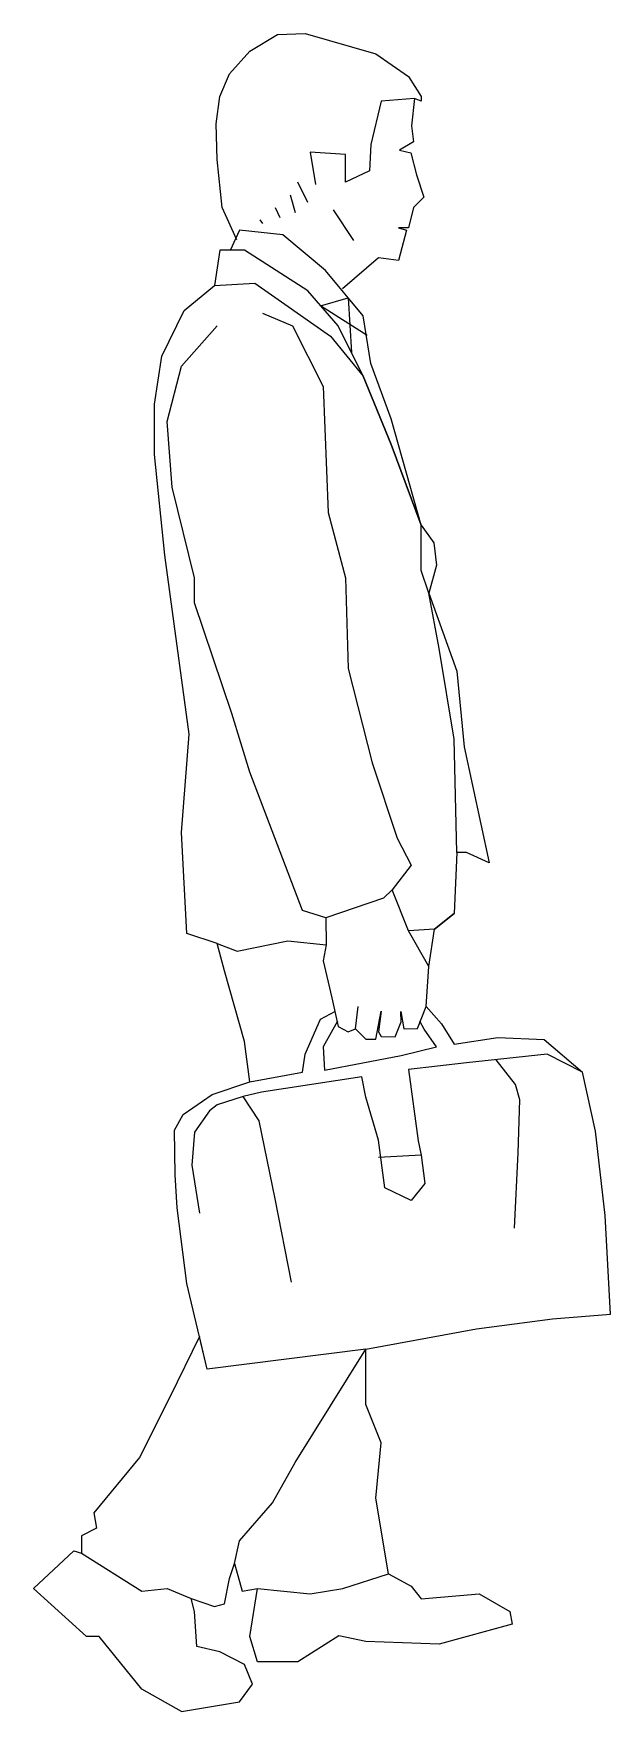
# Model space of a CAD drawing. Extents: x 111.68 to 112.31, y 208.39 to 210.23.
import ezdxf

# ---------------------------------------------------------------- set-up
doc = ezdxf.new("R2010")
doc.units = 0
doc.header["$LTSCALE"] = 25
doc.header["$MEASUREMENT"] = 0
doc.layers.get('0').update_dxf_attribs({"linetype": 'CONTINUOUS'})

msp = doc.modelspace()

# ---------------------------------------------------------------- linework, layer by layer
at = {"color": 0, "linetype": 'BYBLOCK'}
for p, q in [((111.9189, 210.206), (111.9491, 210.2243)), ((111.9491, 210.2243), (111.9796, 210.2255)), ((111.9796, 210.2255), (112.057, 210.2032)), ((111.8967, 210.1814), (111.9189, 210.206)), ((112.057, 210.2032), (112.0927, 210.1786)), ((111.886, 210.1564), (111.8967, 210.1814)), ((112.0927, 210.1786), (112.1066, 210.1564)), ((111.882, 210.1267), (111.886, 210.1564)), ((112.0626, 210.1513), (112.0515, 210.104)), ((112.0991, 210.1544), (112.0626, 210.1513)), ((112.0991, 210.1544), (112.0959, 210.1243)), ((112.1066, 210.1513), (112.0991, 210.1544)), ((112.1066, 210.1564), (112.1066, 210.1513)), ((111.8832, 210.0874), (111.882, 210.1267)), ((112.0959, 210.1243), (112.0983, 210.1068)), ((112.0515, 210.104), (112.0499, 210.0751)), ((112.0983, 210.1068), (112.0828, 210.0977)), ((111.8887, 210.035), (111.8832, 210.0874)), ((111.9852, 210.0957), (111.9907, 210.06)), ((112.0237, 210.0929), (111.9852, 210.0957)), ((112.0237, 210.0628), (112.0237, 210.0929)), ((112.0828, 210.0977), (112.0951, 210.0949)), ((112.0951, 210.0949), (112.1015, 210.0707)), ((112.0499, 210.0751), (112.0237, 210.0628)), ((112.1015, 210.0707), (112.1094, 210.0461)), ((111.963, 210.0489), (111.9685, 210.0294)), ((111.9824, 210.0405), (111.9717, 210.0628)), ((111.9046, 209.9993), (111.8887, 210.035)), ((111.9467, 210.035), (111.9518, 210.0239)), ((112.0102, 210.0322), (112.0324, 209.9989)), ((112.0983, 210.035), (112.0927, 210.0127)), ((112.1094, 210.0461), (112.0983, 210.035)), ((111.93, 210.0215), (111.9328, 210.0175)), ((112.0816, 210.0127), (112.0904, 210.01)), ((112.0927, 210.0127), (112.0816, 210.0127)), ((111.9078, 210.01), (111.8975, 209.9877)), ((111.955, 210.0048), (111.9078, 210.01)), ((112.0018, 209.9659), (111.955, 210.0048)), ((112.0904, 210.01), (112.0816, 209.977)), ((111.886, 209.9881), (111.8804, 209.9496)), ((111.9133, 209.9881), (111.886, 209.9881)), ((111.9824, 209.9437), (111.9133, 209.9881)), ((112.0598, 209.9798), (112.0205, 209.9457)), ((112.0816, 209.977), (112.0598, 209.9798)), ((112.0431, 209.9163), (112.0018, 209.9659)), ((111.8471, 209.9219), (111.8804, 209.9496)), ((111.8804, 209.9496), (111.9245, 209.952)), ((111.9245, 209.952), (112.0074, 209.8941)), ((112.0157, 209.9052), (111.9824, 209.9437)), ((111.8227, 209.8719), (111.8471, 209.9219)), ((111.9328, 209.9191), (111.9657, 209.9052)), ((111.9963, 209.927), (112.0265, 209.9358)), ((112.0475, 209.8945), (111.9963, 209.927)), ((112.0265, 209.9358), (112.0304, 209.8762)), ((111.8443, 209.8611), (111.8832, 209.9052)), ((111.9657, 209.9052), (111.9991, 209.8389)), ((112.0431, 209.85), (112.0157, 209.9052)), ((112.0515, 209.8639), (112.0431, 209.9163)), ((112.0074, 209.8941), (112.0431, 209.85)), ((111.8147, 209.8195), (111.8227, 209.8719)), ((112.0737, 209.8032), (112.0515, 209.8639)), ((111.8286, 209.8004), (111.8443, 209.8611)), ((112.0737, 209.7754), (112.0431, 209.85)), ((112.0431, 209.85), (112.0737, 209.7754)), ((111.9991, 209.8389), (112.0046, 209.7008)), ((111.8147, 209.7643), (111.8147, 209.8195)), ((111.8338, 209.7286), (111.8286, 209.8004)), ((112.1066, 209.6869), (112.0737, 209.8032)), ((112.1066, 209.6869), (112.0737, 209.7754)), ((112.0737, 209.7754), (112.1066, 209.6869)), ((111.8258, 209.654), (111.8147, 209.7643)), ((111.8582, 209.629), (111.8338, 209.7286)), ((112.0046, 209.7008), (112.0237, 209.629)), ((112.1066, 209.6373), (112.1066, 209.6869)), ((112.1066, 209.6869), (112.1205, 209.6675)), ((112.1205, 209.6675), (112.1233, 209.6429)), ((111.8526, 209.4579), (111.8258, 209.654)), ((112.1233, 209.6429), (112.115, 209.6123)), ((111.8582, 209.6016), (111.8582, 209.629)), ((112.0237, 209.629), (112.0265, 209.5298)), ((112.115, 209.6123), (112.1066, 209.6373)), ((112.1261, 209.5516), (112.115, 209.6123)), ((112.115, 209.6123), (112.1455, 209.527)), ((111.8991, 209.4805), (111.8582, 209.6016)), ((112.1427, 209.4524), (112.1261, 209.5516)), ((112.0265, 209.5298), (112.053, 209.4266)), ((112.1455, 209.527), (112.1535, 209.444)), ((111.9189, 209.4162), (111.8991, 209.4805)), ((111.8443, 209.35), (111.8526, 209.4579)), ((112.1455, 209.3281), (112.1427, 209.4524)), ((112.1535, 209.444), (112.1812, 209.317)), ((112.053, 209.4266), (112.0804, 209.344)), ((111.9768, 209.2646), (111.9189, 209.4162)), ((111.8498, 209.2396), (111.8443, 209.35)), ((112.0804, 209.344), (112.0955, 209.3142)), ((112.0955, 209.3142), (112.0749, 209.2873)), ((112.1455, 209.3281), (112.1427, 209.2615)), ((112.1562, 209.3281), (112.1455, 209.3281)), ((112.1812, 209.317), (112.1562, 209.3281)), ((112.0653, 209.2781), (112.0022, 209.2567)), ((112.0749, 209.2873), (112.0653, 209.2781)), ((112.0927, 209.2424), (112.0749, 209.2873)), ((112.0022, 209.2567), (111.9768, 209.2646)), ((112.0022, 209.2567), (112.0026, 209.2269)), ((112.1427, 209.2615), (112.1213, 209.2444)), ((112.1213, 209.2444), (112.1427, 209.2615)), ((111.8832, 209.2285), (111.8498, 209.2396)), ((112.1213, 209.2444), (112.0927, 209.2424)), ((112.115, 209.2035), (112.0927, 209.2424)), ((112.115, 209.2035), (112.1213, 209.2444)), ((111.8832, 209.2285), (111.905, 209.2202)), ((111.8911, 209.1984), (111.8832, 209.2285)), ((111.905, 209.2202), (111.9606, 209.2313)), ((111.9606, 209.2313), (112.0026, 209.2269)), ((112.0026, 209.2269), (111.9991, 209.2095)), ((111.9991, 209.2095), (112.0086, 209.169)), ((112.1122, 209.1595), (112.115, 209.2035)), ((111.9133, 209.121), (111.8911, 209.1984)), ((112.0086, 209.169), (112.0157, 209.1376)), ((111.9963, 209.1456), (112.0126, 209.1543)), ((112.0348, 209.1349), (112.0376, 209.1595)), ((112.057, 209.1237), (112.0626, 209.1543)), ((112.0626, 209.1543), (112.0598, 209.1317)), ((112.0844, 209.1539), (112.0876, 209.1349)), ((112.0848, 209.1428), (112.0844, 209.1539)), ((112.1027, 209.1353), (112.1122, 209.1595)), ((112.1122, 209.1595), (112.1288, 209.1404)), ((111.9796, 209.1071), (111.9963, 209.1456)), ((112.0149, 209.1436), (111.9991, 209.1154)), ((112.0157, 209.1376), (112.0265, 209.1317)), ((112.0265, 209.1317), (112.0348, 209.1349)), ((112.0348, 209.1349), (112.0459, 209.1237)), ((112.0598, 209.1317), (112.0626, 209.1265)), ((112.078, 209.1261), (112.0848, 209.1428)), ((112.0876, 209.1349), (112.1027, 209.1353)), ((112.1098, 209.1345), (112.105, 209.1436)), ((112.1233, 209.1154), (112.1098, 209.1345)), ((112.1288, 209.1404), (112.1427, 209.1182)), ((111.9189, 209.0769), (111.9133, 209.121)), ((111.9991, 209.1154), (112.0007, 209.0896)), ((112.0459, 209.1237), (112.057, 209.1237)), ((112.0626, 209.1265), (112.078, 209.1261)), ((112.0848, 209.1059), (112.1233, 209.1154)), ((112.1427, 209.1182), (112.1904, 209.1257)), ((112.1904, 209.1257), (112.2412, 209.1234)), ((112.2412, 209.1234), (112.2832, 209.0876)), ((111.9768, 209.0876), (111.9796, 209.1071)), ((112.0007, 209.0896), (112.0848, 209.1059)), ((112.1562, 209.0976), (112.0927, 209.0904)), ((112.2447, 209.1071), (112.1562, 209.0976)), ((112.2098, 209.0741), (112.1888, 209.1011)), ((112.2832, 209.0876), (112.2447, 209.1071)), ((111.8776, 209.063), (111.9189, 209.0769)), ((111.9189, 209.0769), (111.9768, 209.0876)), ((112.0415, 209.0825), (111.9316, 209.0658)), ((112.0459, 209.0602), (112.0415, 209.0825)), ((112.0927, 209.0904), (112.1031, 209.0122)), ((112.2146, 209.0571), (112.2098, 209.0741)), ((112.2975, 209.0229), (112.2832, 209.0876)), ((111.8459, 209.0412), (111.8776, 209.063)), ((111.9118, 209.061), (111.8832, 209.0519)), ((111.9316, 209.0658), (111.9118, 209.061)), ((111.9292, 209.0341), (111.9118, 209.061)), ((112.0598, 209.013), (112.0459, 209.0602)), ((112.2126, 208.9991), (112.2146, 209.0571)), ((111.8366, 209.0241), (111.8459, 209.0412)), ((111.8748, 209.0452), (111.8582, 209.0218)), ((111.8832, 209.0519), (111.8748, 209.0452)), ((111.8373, 208.9749), (111.8366, 209.0241)), ((111.8582, 209.0218), (111.8554, 208.9856)), ((111.9467, 208.9487), (111.9292, 209.0341)), ((112.3082, 208.9305), (112.2975, 209.0229)), ((112.0669, 208.961), (112.0598, 209.013)), ((112.1031, 209.0122), (112.1066, 208.9967)), ((111.8554, 208.9856), (111.8637, 208.9332)), ((112.1066, 208.9967), (112.0598, 208.994)), ((112.1066, 208.9967), (112.1106, 208.9654)), ((112.2086, 208.9166), (112.2126, 208.9991)), ((111.8393, 208.9388), (111.8373, 208.9749)), ((112.1106, 208.9654), (112.0955, 208.9471)), ((111.9645, 208.8574), (111.9467, 208.9487)), ((112.0955, 208.9471), (112.0669, 208.961)), ((111.8498, 208.8559), (111.8393, 208.9388)), ((112.3138, 208.8225), (112.3082, 208.9305)), ((111.8721, 208.7622), (111.8498, 208.8559)), ((112.1673, 208.8062), (112.2503, 208.8174)), ((112.2503, 208.8174), (112.3138, 208.8225)), ((111.8637, 208.7979), (111.8314, 208.7316)), ((111.8721, 208.7622), (111.8637, 208.7979)), ((112.0459, 208.784), (112.1673, 208.8062)), ((112.0459, 208.784), (111.8721, 208.7622)), ((111.9685, 208.6598), (112.0459, 208.784)), ((112.0459, 208.7233), (112.0459, 208.784)), ((111.8314, 208.7316), (111.7981, 208.6654)), ((112.0626, 208.6816), (112.0459, 208.7233)), ((112.057, 208.6209), (112.0626, 208.6816)), ((111.7981, 208.6654), (111.748, 208.6046)), ((111.9439, 208.6157), (111.9685, 208.6598)), ((111.9078, 208.5741), (111.9439, 208.6157)), ((112.0709, 208.538), (112.057, 208.6209)), ((111.748, 208.6046), (111.7512, 208.588)), ((111.7512, 208.588), (111.7346, 208.5796)), ((111.7346, 208.5796), (111.7346, 208.5606)), ((111.6822, 208.5217), (111.7262, 208.563)), ((111.7262, 208.563), (111.7346, 208.5606)), ((111.7346, 208.5606), (111.8008, 208.5189)), ((111.9022, 208.5491), (111.9078, 208.5741)), ((111.8967, 208.5328), (111.9022, 208.5491)), ((111.9022, 208.5491), (111.9106, 208.5189)), ((111.7401, 208.4693), (111.6822, 208.5217)), ((111.8008, 208.5189), (111.8286, 208.5217)), ((111.8286, 208.5217), (111.8546, 208.511)), ((111.8911, 208.505), (111.8967, 208.5328)), ((111.9106, 208.5189), (111.9272, 208.5217)), ((111.9189, 208.4693), (111.9272, 208.5217)), ((111.9272, 208.5217), (111.9852, 208.5161)), ((111.9852, 208.5161), (112.0209, 208.5217)), ((112.0209, 208.5217), (112.0709, 208.538)), ((112.0709, 208.538), (112.0955, 208.5245)), ((112.0955, 208.5245), (112.1066, 208.5106)), ((111.8546, 208.511), (111.8804, 208.5022)), ((111.8582, 208.4967), (111.8546, 208.511)), ((111.8804, 208.5022), (111.8911, 208.505)), ((112.1066, 208.5106), (112.1701, 208.5161)), ((112.1701, 208.5161), (112.2035, 208.4967)), ((111.861, 208.4582), (111.8582, 208.4967)), ((112.2035, 208.4967), (112.2062, 208.4828)), ((111.754, 208.4693), (111.7401, 208.4693)), ((111.8008, 208.4114), (111.754, 208.4693)), ((111.9272, 208.4415), (111.9189, 208.4693)), ((112.0165, 208.4701), (111.9717, 208.4415)), ((112.0459, 208.4637), (112.0165, 208.4701)), ((112.2062, 208.4828), (112.1261, 208.461)), ((111.886, 208.4526), (111.861, 208.4582)), ((111.9133, 208.4387), (111.886, 208.4526)), ((112.1261, 208.461), (112.0459, 208.4637)), ((111.9217, 208.4169), (111.9133, 208.4387)), ((111.9717, 208.4415), (111.9272, 208.4415)), ((111.8443, 208.3871), (111.8008, 208.4114)), ((111.9078, 208.3975), (111.9217, 208.4169)), ((111.8443, 208.3871), (111.9078, 208.3975))]:
    msp.add_line(p, q, dxfattribs=at)

doc.saveas('drawing.dxf')
